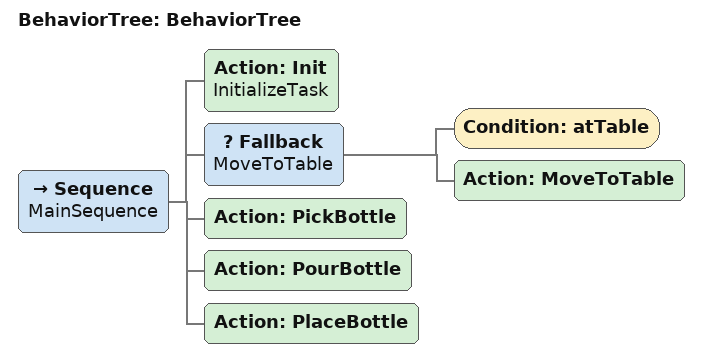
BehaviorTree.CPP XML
<?xml version="1.0"?>
<root main_tree_to_execute="BehaviorTree">
    <BehaviorTree ID="BehaviorTree">
        <Sequence name="MainSequence">
            <Action ID="Init" name="InitializeTask"/>
            <Fallback name="MoveToTable">
                <Condition ID="atTable"/>
                <Action ID="MoveToTable"/>
            </Fallback>
            <Action ID="PickBottle"/>
            <Action ID="PourBottle"/>
            <Action ID="PlaceBottle"/>
        </Sequence>
    </BehaviorTree>
</root>
